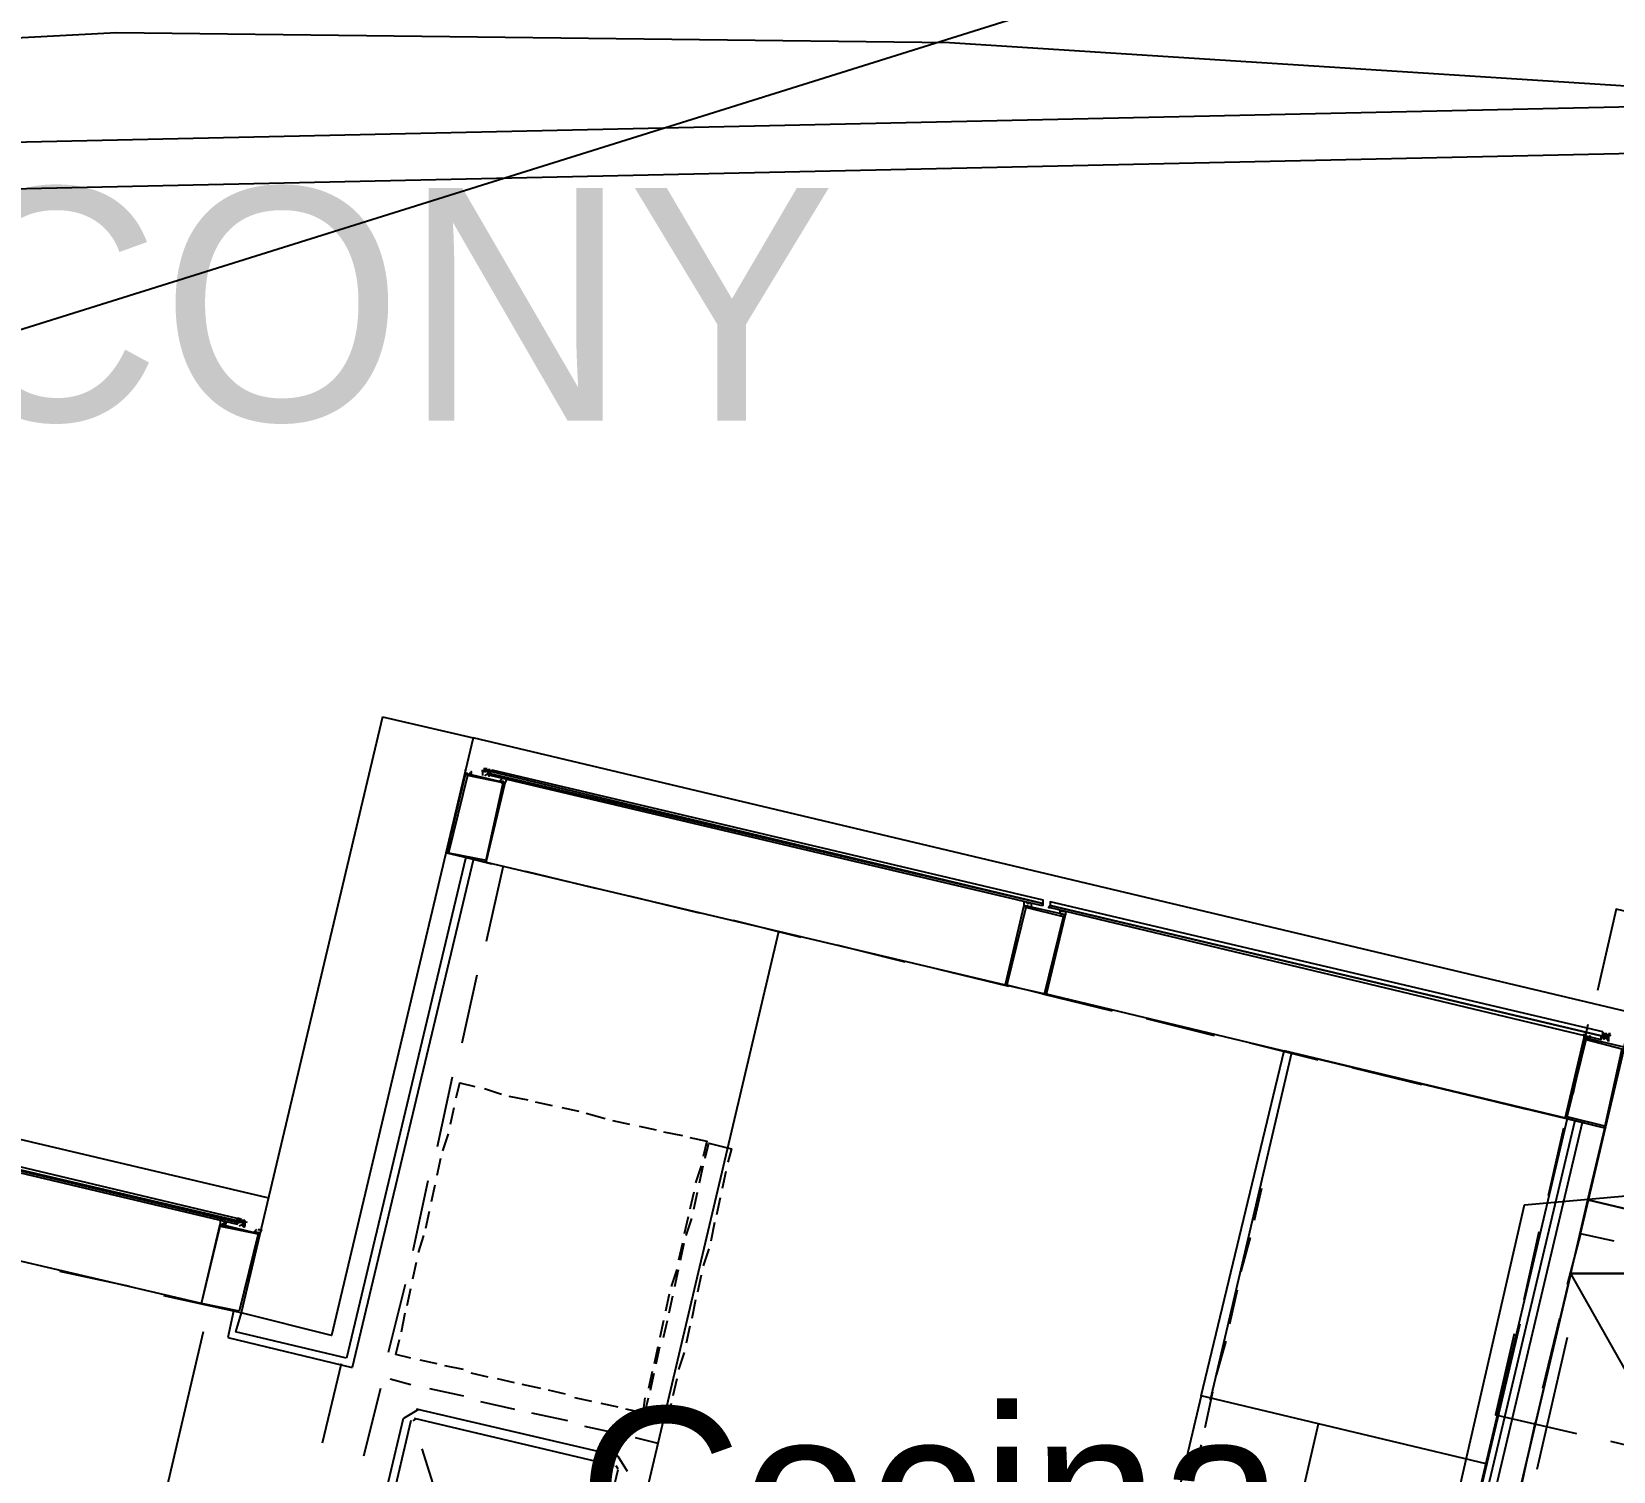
# Model space of a CAD drawing. Header units: feet. Extents: x -84 to 198, y -22 to 181.
# Drawn here: x 89.64 to 100.82, y 149.72 to 159.9 of the extents above; entities that cross this region are included whole.
import ezdxf
from ezdxf.enums import TextEntityAlignment as Align

# ---------------------------------------------------------------- set-up
doc = ezdxf.new("R2010")
doc.units = ezdxf.units.FT
for name, color, linetype in [('A-AREA-UNIDAD', 30, 'CONTINUOUS'), ('A-LINEA', 7, 'CONTINUOUS'), ('A-MURO-CONCRETO', 8, 'CONTINUOUS'), ('A-NOMBRE-ESPACIO', 2, 'CONTINUOUS'), ('A-TEXTO-PDF', 3, 'CONTINUOUS')]:
    doc.layers.add(name, color=color, linetype=linetype)

msp = doc.modelspace()

# ---------------------------------------------------------------- linework, layer by layer
at = {"layer": 'A-AREA-UNIDAD'}
msp.add_lwpolyline([(75.36, 131.5378), (80.768, 130.2044), (81.088, 131.0044), (81.568, 131.5733), (82.528, 131.5733), (83.84, 129.4933), (85.28, 129.1733), (88.512, 142.8089), (89.76, 142.7733), (97.68, 140.9422), (98.72, 145.2978), (98.688, 146.4889), (99.008, 147.7333), (99.008, 148.4978), (99.488, 148.5333), (100.192, 151.6089), (101.2, 151.6978), (102.848, 158.6489), (102.56, 158.7378), (102.528, 159.4133), (96.128, 159.8222), (90.24, 159.8933), (84.192, 159.5733), (77.44, 158.8622)], dxfattribs=at)
at = {"layer": 'A-LINEA'}
for p, q in [((96.7676, 160.0506), (36.6895, 141.2395)), ((102.3739, 159.4025), (77.654, 158.8574)), ((102.3354, 159.0714), (77.7071, 158.5283)), ((100.5867, 151.4044), (102.32, 158.7511)), ((100.64, 151.6444), (102.32, 158.7511)), ((92.12, 155.0578), (91.12, 150.8444)), ((91.3067, 151.6578), (77.5733, 154.8978)), ((100.96, 152.9644), (92.76, 154.9111)), ((92.7333, 154.6844), (92.7333, 154.6844)), ((92.7333, 154.6711), (92.7333, 154.6711)), ((92.8267, 154.6844), (92.8267, 154.6844)), ((92.8267, 154.6711), (92.8267, 154.6844)), ((92.8267, 154.6711), (92.8267, 154.6711)), ((92.8267, 154.6711), (92.8267, 154.6711)), ((92.84, 154.6711), (92.8267, 154.6711)), ((92.8267, 154.6711), (92.8267, 154.6711)), ((92.8267, 154.6711), (92.8267, 154.6711)), ((92.84, 154.6711), (92.8267, 154.6711)), ((92.8267, 154.6711), (92.8267, 154.6711)), ((92.8267, 154.6711), (92.8267, 154.6711)), ((92.8267, 154.6578), (92.8267, 154.6578)), ((92.8267, 154.6578), (92.8267, 154.6578)), ((92.8267, 154.6578), (92.8267, 154.6578)), ((92.8267, 154.6578), (92.8267, 154.6578)), ((92.8267, 154.6578), (92.8267, 154.6578)), ((92.8267, 154.6578), (92.8267, 154.6578)), ((92.8267, 154.6444), (92.8267, 154.6444)), ((92.8397, 154.685), (92.8961, 154.6716)), ((92.84, 154.6978), (92.84, 154.6978)), ((92.84, 154.6844), (92.84, 154.6978)), ((92.84, 154.6844), (92.84, 154.6978)), ((92.84, 154.6978), (92.84, 154.6844)), ((92.84, 154.6978), (92.84, 154.6978)), ((92.84, 154.6978), (92.84, 154.6978)), ((92.84, 154.6978), (92.84, 154.6978)), ((92.84, 154.6978), (92.84, 154.6978)), ((92.84, 154.6711), (92.84, 154.6844)), ((92.84, 154.6844), (92.84, 154.6844)), ((92.8533, 154.6844), (92.84, 154.6844)), ((92.84, 154.6844), (92.84, 154.6844)), ((92.84, 154.6844), (92.84, 154.6844)), ((92.84, 154.6844), (92.84, 154.6844)), ((92.84, 154.6844), (92.84, 154.6844)), ((92.84, 154.6844), (92.84, 154.6844)), ((92.84, 154.6844), (92.84, 154.6844)), ((92.84, 154.6844), (92.84, 154.6844)), ((92.84, 154.6844), (92.84, 154.6844)), ((92.84, 154.6844), (92.84, 154.6844)), ((92.84, 154.6844), (92.84, 154.6844)), ((92.84, 154.6844), (92.84, 154.6844)), ((92.84, 154.6844), (92.84, 154.6844)), ((92.84, 154.6844), (92.84, 154.6844)), ((92.84, 154.6844), (92.84, 154.6844)), ((92.84, 154.6844), (92.84, 154.6844)), ((92.84, 154.6844), (92.84, 154.6844)), ((92.84, 154.6844), (92.84, 154.6844)), ((92.8533, 154.6844), (92.84, 154.6844)), ((92.84, 154.6844), (92.84, 154.6844)), ((92.84, 154.6844), (92.84, 154.6844)), ((92.84, 154.6844), (92.84, 154.6844)), ((92.84, 154.6844), (92.84, 154.6844)), ((92.84, 154.6844), (92.84, 154.6844)), ((92.84, 154.6844), (92.84, 154.6844)), ((92.84, 154.6844), (92.84, 154.6844)), ((92.84, 154.6844), (92.84, 154.6844)), ((92.84, 154.6711), (92.8533, 154.6711)), ((92.84, 154.6711), (92.84, 154.6711)), ((92.84, 154.6711), (92.84, 154.6711)), ((92.84, 154.6711), (92.84, 154.6711)), ((92.84, 154.6711), (92.84, 154.6711)), ((92.8533, 154.6711), (92.84, 154.6711)), ((92.84, 154.6711), (92.84, 154.6711)), ((92.84, 154.6711), (92.84, 154.6711)), ((92.84, 154.6711), (92.84, 154.6711)), ((92.84, 154.6711), (92.84, 154.6711)), ((92.84, 154.6711), (92.84, 154.6711)), ((92.84, 154.6711), (92.84, 154.6711)), ((92.84, 154.6711), (92.84, 154.6711)), ((92.84, 154.6711), (92.84, 154.6711)), ((92.84, 154.6711), (92.84, 154.6711)), ((92.84, 154.6711), (92.84, 154.6711)), ((92.84, 154.6711), (92.8533, 154.6711)), ((92.84, 154.6711), (92.84, 154.6711)), ((92.84, 154.6711), (92.84, 154.6711)), ((92.84, 154.6711), (92.8533, 154.6711)), ((92.8533, 154.6844), (92.8533, 154.6978)), ((92.8533, 154.6978), (92.8533, 154.6844)), ((92.8533, 154.6844), (92.8533, 154.6844)), ((92.8533, 154.6844), (92.8533, 154.6844)), ((92.8533, 154.6844), (92.8533, 154.6844)), ((92.8533, 154.6844), (92.8533, 154.6844)), ((92.8533, 154.6844), (92.8533, 154.6844)), ((92.8533, 154.6844), (92.8533, 154.6844)), ((92.8533, 154.6844), (92.8533, 154.6844)), ((92.8533, 154.6844), (92.8533, 154.6844)), ((92.8533, 154.6844), (92.8533, 154.6844)), ((92.8533, 154.6844), (92.8533, 154.6844)), ((92.8533, 154.6844), (92.8533, 154.6844)), ((92.8533, 154.6844), (92.8533, 154.6844)), ((92.8533, 154.6844), (92.8533, 154.6844)), ((92.8533, 154.6844), (92.8533, 154.6844)), ((92.8533, 154.6844), (92.8533, 154.6844)), ((92.8533, 154.6711), (92.8533, 154.6844)), ((92.8533, 154.6844), (92.8533, 154.6844)), ((92.8533, 154.6844), (92.8533, 154.6844)), ((92.8533, 154.6844), (92.8533, 154.6844)), ((92.8533, 154.6844), (92.8667, 154.6844)), ((92.8533, 154.6844), (92.8533, 154.6844)), ((92.8533, 154.6711), (92.8533, 154.6711)), ((92.8533, 154.6711), (92.8533, 154.6711)), ((92.8533, 154.6711), (92.8533, 154.6711)), ((92.8533, 154.6711), (92.8533, 154.6711)), ((92.8533, 154.6711), (92.8533, 154.6711)), ((92.8533, 154.6711), (92.8533, 154.6711)), ((92.8533, 154.6711), (92.8533, 154.6711)), ((92.8533, 154.6711), (92.8533, 154.6711)), ((92.8533, 154.6711), (92.8533, 154.6711)), ((92.8533, 154.6711), (92.8533, 154.6711)), ((92.8533, 154.6711), (92.8533, 154.6711)), ((92.8533, 154.6711), (92.8533, 154.6711)), ((92.8533, 154.6711), (92.8533, 154.6711)), ((92.8533, 154.6711), (92.8533, 154.6711)), ((92.8533, 154.6711), (92.8533, 154.6711)), ((92.8667, 154.6711), (92.8533, 154.6711)), ((92.8533, 154.6711), (92.8533, 154.6711)), ((92.8533, 154.6711), (92.8533, 154.6711)), ((92.8533, 154.6711), (92.8533, 154.6711)), ((92.8533, 154.6711), (92.8533, 154.6711)), ((92.8533, 154.6711), (92.8533, 154.6711)), ((92.8533, 154.6711), (92.8533, 154.6711)), ((92.8667, 154.6844), (92.8667, 154.6844)), ((92.8667, 154.6711), (92.88, 154.6844)), ((92.8667, 154.6844), (92.8667, 154.6844)), ((92.8667, 154.6711), (92.8667, 154.6844)), ((92.88, 154.6844), (92.8667, 154.6844)), ((92.8667, 154.6844), (92.8667, 154.6844)), ((92.8667, 154.6844), (92.8667, 154.6844)), ((92.8667, 154.6844), (92.8667, 154.6844)), ((92.8667, 154.6844), (92.8667, 154.6844)), ((92.8667, 154.6844), (92.8667, 154.6844)), ((92.8667, 154.6844), (92.8667, 154.6844)), ((92.8667, 154.6844), (92.8667, 154.6844)), ((92.8667, 154.6844), (92.8667, 154.6844)), ((92.8667, 154.6844), (92.8667, 154.6844)), ((92.8667, 154.6844), (92.8667, 154.6844)), ((92.8667, 154.6844), (92.8667, 154.6844)), ((92.8667, 154.6844), (92.8667, 154.6844)), ((92.8667, 154.6844), (92.8667, 154.6844)), ((92.8667, 154.6844), (92.8667, 154.6844)), ((92.8667, 154.6844), (92.8667, 154.6844)), ((92.8667, 154.6844), (92.8667, 154.6711)), ((92.8667, 154.6844), (92.8667, 154.6711)), ((92.8667, 154.6844), (92.8667, 154.6844)), ((92.8667, 154.6844), (92.8667, 154.6844)), ((92.8667, 154.6844), (92.8667, 154.6844)), ((92.8667, 154.6844), (92.8667, 154.6844)), ((92.8667, 154.6844), (92.8667, 154.6844)), ((92.8667, 154.6844), (92.8667, 154.6844)), ((92.8667, 154.6844), (92.8667, 154.6844)), ((92.8667, 154.6844), (92.8667, 154.6844)), ((92.8667, 154.6711), (92.8667, 154.6711)), ((92.8667, 154.6711), (92.8667, 154.6711)), ((92.8667, 154.6711), (92.8667, 154.6711)), ((92.8667, 154.6711), (92.8667, 154.6711)), ((92.8667, 154.6578), (92.8667, 154.6711)), ((92.8667, 154.6711), (92.8667, 154.6711)), ((92.8667, 154.6711), (92.8667, 154.6711)), ((92.8667, 154.6711), (92.8667, 154.6711)), ((92.8667, 154.6711), (92.8667, 154.6711)), ((92.8667, 154.6711), (92.8667, 154.6711)), ((92.8667, 154.6711), (92.8667, 154.6711)), ((92.8667, 154.6711), (92.8667, 154.6711)), ((92.88, 154.6711), (92.8667, 154.6711)), ((92.8667, 154.6711), (92.8667, 154.6711)), ((92.8667, 154.6711), (92.8667, 154.6711)), ((92.8667, 154.6711), (92.8667, 154.6711)), ((92.8667, 154.6711), (92.8667, 154.6711)), ((92.8667, 154.6711), (92.8667, 154.6578)), ((92.8667, 154.6711), (92.8667, 154.6578)), ((92.8667, 154.6711), (92.8667, 154.6711)), ((92.8667, 154.6711), (92.8667, 154.6711)), ((92.8667, 154.6711), (92.8667, 154.6711)), ((92.8667, 154.6711), (92.8667, 154.6711)), ((92.8667, 154.6711), (92.8667, 154.6711)), ((92.8667, 154.6711), (92.8667, 154.6711)), ((92.8667, 154.6711), (92.8667, 154.6711)), ((92.8667, 154.6711), (92.8667, 154.6711)), ((92.8667, 154.6578), (92.8667, 154.6578)), ((92.88, 154.6578), (92.8667, 154.6578)), ((92.8667, 154.6578), (92.8667, 154.6578)), ((92.8667, 154.6578), (92.8667, 154.6578)), ((92.8667, 154.6578), (92.8667, 154.6578)), ((92.8667, 154.6578), (92.8667, 154.6578)), ((92.8667, 154.6578), (92.8667, 154.6578)), ((92.8667, 154.6578), (92.8667, 154.6578)), ((92.8667, 154.6578), (92.8667, 154.6578)), ((92.8667, 154.6578), (92.88, 154.6578)), ((92.8667, 154.6578), (92.8667, 154.6578)), ((92.8667, 154.6578), (92.8667, 154.6578)), ((92.8667, 154.6578), (92.8667, 154.6578)), ((92.88, 154.6844), (92.88, 154.6844)), ((92.88, 154.6844), (92.88, 154.6844)), ((92.88, 154.6844), (92.88, 154.6844)), ((92.88, 154.6844), (92.88, 154.6844)), ((92.88, 154.6844), (92.88, 154.6844)), ((92.88, 154.6844), (92.88, 154.6844)), ((92.88, 154.6844), (92.88, 154.6844)), ((92.88, 154.6844), (92.88, 154.6844)), ((92.88, 154.6844), (92.88, 154.6844)), ((92.88, 154.6844), (92.88, 154.6844)), ((92.88, 154.6844), (92.88, 154.6844)), ((92.88, 154.6844), (92.88, 154.6844)), ((92.88, 154.6844), (92.88, 154.6844)), ((92.88, 154.6844), (92.88, 154.6844)), ((92.88, 154.6844), (92.88, 154.6844)), ((92.88, 154.6844), (92.88, 154.6844)), ((92.88, 154.6844), (92.88, 154.6844)), ((92.88, 154.6711), (92.88, 154.6844)), ((92.88, 154.6711), (92.88, 154.6711)), ((92.88, 154.6711), (92.88, 154.6711)), ((92.88, 154.6711), (92.88, 154.6711)), ((92.88, 154.6711), (92.88, 154.6711)), ((92.88, 154.6711), (92.88, 154.6711)), ((92.88, 154.6711), (92.88, 154.6711)), ((92.88, 154.6711), (92.88, 154.6711)), ((92.88, 154.6711), (92.88, 154.6711)), ((92.88, 154.6711), (92.88, 154.6711)), ((92.88, 154.6711), (92.88, 154.6711)), ((92.88, 154.6711), (92.88, 154.6711)), ((92.88, 154.6711), (92.88, 154.6711)), ((92.88, 154.6711), (92.88, 154.6711)), ((92.88, 154.6711), (92.88, 154.6711)), ((92.88, 154.6711), (92.88, 154.6711)), ((92.88, 154.6711), (92.88, 154.6711)), ((92.88, 154.6711), (92.88, 154.6711)), ((92.88, 154.6711), (92.88, 154.6711)), ((92.88, 154.6711), (92.88, 154.6711)), ((92.88, 154.6711), (92.88, 154.6578)), ((92.88, 154.6711), (92.88, 154.6711)), ((92.88, 154.6711), (92.88, 154.6711)), ((92.88, 154.6711), (92.88, 154.6578)), ((92.88, 154.6711), (92.88, 154.6711)), ((92.88, 154.6711), (92.88, 154.6711)), ((92.88, 154.6711), (92.88, 154.6711)), ((92.88, 154.6711), (92.88, 154.6711)), ((92.88, 154.6711), (92.88, 154.6711)), ((92.88, 154.6711), (92.88, 154.6711)), ((92.88, 154.6578), (92.88, 154.6578)), ((92.88, 154.6578), (92.88, 154.6578)), ((92.88, 154.6578), (92.88, 154.6578)), ((92.88, 154.6578), (92.88, 154.6578)), ((92.88, 154.6578), (92.88, 154.6578)), ((92.88, 154.6578), (92.88, 154.6578)), ((92.88, 154.6578), (92.88, 154.6578)), ((92.88, 154.6578), (92.88, 154.6578)), ((92.88, 154.6578), (92.88, 154.6578)), ((92.88, 154.6578), (92.88, 154.6578)), ((92.88, 154.6444), (92.88, 154.6578)), ((92.88, 154.6578), (92.88, 154.6578)), ((92.88, 154.6444), (92.88, 154.6578)), ((92.88, 154.6578), (92.88, 154.6578)), ((92.88, 154.6578), (92.88, 154.6578)), ((92.88, 154.6578), (92.88, 154.6578)), ((92.88, 154.6578), (92.88, 154.6578)), ((92.88, 154.6444), (92.88, 154.6444)), ((92.88, 154.6444), (92.88, 154.6444)), ((92.88, 154.6444), (92.88, 154.6444)), ((92.88, 154.6444), (92.88, 154.6444)), ((92.88, 154.6444), (92.88, 154.6444)), ((92.88, 154.6444), (92.88, 154.6444)), ((92.88, 154.6444), (92.88, 154.6444)), ((92.88, 154.6444), (92.88, 154.6444)), ((92.8933, 154.6844), (92.8933, 154.6844)), ((92.9733, 154.6178), (92.9733, 154.6178)), ((92.9733, 154.6178), (92.9733, 154.6178)), ((92.8933, 154.0178), (92.5733, 154.0978)), ((92.7067, 154.0578), (91.8667, 150.5244)), ((92.76, 154.0444), (91.9067, 150.4578)), ((92.8533, 154.0311), (96.52, 153.1644)), ((92.9733, 154.0044), (92.8533, 153.4711)), ((93.6267, 153.8444), (93.1333, 153.9644)), ((94.36, 153.6711), (93.8667, 153.7911)), ((96.6533, 153.7511), (96.6533, 153.7244)), ((96.68, 153.7511), (96.68, 153.7511)), ((96.6933, 153.7378), (96.68, 153.7378)), ((96.7067, 153.7111), (96.7067, 153.7378)), ((95.08, 153.4978), (94.6, 153.6178)), ((96.9333, 153.6578), (96.9333, 153.6578)), ((96.9333, 153.6578), (96.9333, 153.6578)), ((94.92, 153.5378), (92.8933, 144.9511)), ((95.8133, 153.3244), (95.3333, 153.4444)), ((92.7867, 153.2311), (92.68, 152.7511)), ((96.5467, 153.1511), (96.0533, 153.2711)), ((97.28, 152.9778), (96.7867, 153.0978)), ((100.48, 152.2178), (96.8133, 153.0978)), ((98, 152.8044), (97.52, 152.9244)), ((100.64, 152.8844), (100.5333, 152.3911)), ((100.7467, 152.8311), (100.7467, 152.8178)), ((100.7467, 152.8311), (100.7467, 152.8311)), ((98.7333, 152.6311), (98.2533, 152.7511)), ((100.64, 152.8044), (100.64, 152.8044)), ((100.64, 152.8044), (100.64, 152.8044)), ((100.7467, 152.8044), (100.7333, 152.8044)), ((100.7333, 152.8044), (100.7333, 152.8044)), ((100.7333, 152.8044), (100.7333, 152.8044)), ((100.7467, 152.8044), (100.7333, 152.8044)), ((100.7333, 152.8044), (100.7333, 152.8044)), ((100.7333, 152.8044), (100.7333, 152.8044)), ((100.7333, 152.8044), (100.7333, 152.8044)), ((100.7333, 152.7911), (100.7333, 152.7911)), ((100.7333, 152.7911), (100.7333, 152.7911)), ((100.7333, 152.7911), (100.7333, 152.7911)), ((100.7333, 152.7911), (100.7467, 152.7911)), ((100.7333, 152.7911), (100.7333, 152.7911)), ((100.7467, 152.7911), (100.7333, 152.7911)), ((100.7333, 152.7911), (100.7333, 152.7911)), ((100.7333, 152.7911), (100.7333, 152.7778)), ((100.7333, 152.7911), (100.7333, 152.7911)), ((100.7333, 152.7778), (100.7333, 152.7778)), ((100.7463, 152.8183), (100.8027, 152.805)), ((100.7467, 152.8178), (100.7467, 152.8178)), ((100.7467, 152.8178), (100.7467, 152.8178)), ((100.7467, 152.8178), (100.7467, 152.8178)), ((100.7467, 152.8178), (100.7467, 152.8178)), ((100.7467, 152.8178), (100.7467, 152.8178)), ((100.7467, 152.8178), (100.7467, 152.8178)), ((100.7467, 152.8178), (100.7467, 152.8178)), ((100.7467, 152.8178), (100.7467, 152.8178)), ((100.7467, 152.8178), (100.7467, 152.8178)), ((100.76, 152.8178), (100.7467, 152.8178)), ((100.76, 152.8178), (100.7467, 152.8178)), ((100.7467, 152.8044), (100.7467, 152.8178)), ((100.7467, 152.8044), (100.7467, 152.8178)), ((100.7467, 152.8178), (100.7467, 152.8178)), ((100.7467, 152.8178), (100.7467, 152.8044)), ((100.7467, 152.8044), (100.7467, 152.8044)), ((100.7467, 152.7911), (100.7467, 152.8044)), ((100.7467, 152.8044), (100.7467, 152.8044)), ((100.7467, 152.8044), (100.7467, 152.8044)), ((100.7467, 152.8044), (100.7467, 152.8044)), ((100.7467, 152.8044), (100.7467, 152.8044)), ((100.7467, 152.8044), (100.7467, 152.8044)), ((100.7467, 152.8044), (100.7467, 152.8044)), ((100.7467, 152.8044), (100.7467, 152.8044)), ((100.76, 152.8044), (100.7467, 152.8044)), ((100.7467, 152.8044), (100.7467, 152.8044)), ((100.7467, 152.8044), (100.7467, 152.8044)), ((100.7467, 152.8044), (100.7467, 152.8044)), ((100.7467, 152.8044), (100.7467, 152.8044)), ((100.7467, 152.8044), (100.7467, 152.8044)), ((100.7467, 152.8044), (100.7467, 152.8044)), ((100.7467, 152.8044), (100.7467, 152.8044)), ((100.7467, 152.8044), (100.7467, 152.8044)), ((100.7467, 152.8044), (100.7467, 152.8044)), ((100.7467, 152.8044), (100.7467, 152.8044)), ((100.7467, 152.8044), (100.7467, 152.8044)), ((100.7467, 152.8044), (100.7467, 152.8044)), ((100.7467, 152.8044), (100.7467, 152.8044)), ((100.7467, 152.8044), (100.7467, 152.8044)), ((100.7467, 152.8044), (100.7467, 152.8044)), ((100.7467, 152.8044), (100.7467, 152.8044)), ((100.7467, 152.8044), (100.7467, 152.8044)), ((100.7467, 152.8044), (100.7467, 152.8044)), ((100.7467, 152.7911), (100.7467, 152.7911)), ((100.7467, 152.7911), (100.7467, 152.7911)), ((100.7467, 152.7911), (100.7467, 152.7911)), ((100.7467, 152.7911), (100.7467, 152.7911)), ((100.7467, 152.7911), (100.7467, 152.7911)), ((100.7467, 152.7911), (100.7467, 152.7911)), ((100.7467, 152.7911), (100.7467, 152.7911)), ((100.7467, 152.7911), (100.7467, 152.7911)), ((100.7733, 152.8178), (100.76, 152.8178)), ((100.76, 152.8178), (100.76, 152.8178)), ((100.76, 152.8178), (100.76, 152.8178)), ((100.76, 152.8178), (100.76, 152.8178)), ((100.76, 152.8178), (100.76, 152.8178)), ((100.76, 152.8178), (100.76, 152.8178)), ((100.76, 152.8178), (100.76, 152.8178)), ((100.76, 152.8178), (100.76, 152.8178)), ((100.76, 152.8178), (100.76, 152.8178)), ((100.76, 152.8178), (100.76, 152.8178)), ((100.76, 152.8178), (100.76, 152.8178)), ((100.76, 152.8178), (100.76, 152.8178)), ((100.7733, 152.8178), (100.76, 152.8178)), ((100.76, 152.8178), (100.76, 152.8178)), ((100.76, 152.8178), (100.76, 152.8178)), ((100.76, 152.8178), (100.76, 152.8178)), ((100.76, 152.8178), (100.76, 152.8044)), ((100.76, 152.8178), (100.76, 152.8178)), ((100.76, 152.8178), (100.76, 152.8178)), ((100.76, 152.8178), (100.76, 152.8044)), ((100.76, 152.8178), (100.76, 152.8178)), ((100.76, 152.8178), (100.76, 152.8178)), ((100.76, 152.8178), (100.76, 152.8178)), ((100.76, 152.8178), (100.76, 152.8178)), ((100.76, 152.8044), (100.76, 152.8044)), ((100.76, 152.8044), (100.76, 152.8044)), ((100.76, 152.8044), (100.76, 152.8044)), ((100.76, 152.8044), (100.76, 152.8044)), ((100.76, 152.8044), (100.76, 152.8044)), ((100.76, 152.8044), (100.76, 152.8044)), ((100.7733, 152.8044), (100.76, 152.8044)), ((100.76, 152.8044), (100.76, 152.8044)), ((100.76, 152.8044), (100.76, 152.8044)), ((100.76, 152.8044), (100.76, 152.8044)), ((100.76, 152.7911), (100.76, 152.8044)), ((100.76, 152.7911), (100.76, 152.8044)), ((100.7733, 152.8044), (100.76, 152.8044)), ((100.76, 152.8044), (100.76, 152.7911)), ((100.76, 152.8044), (100.76, 152.8044)), ((100.76, 152.8044), (100.76, 152.8044)), ((100.76, 152.8044), (100.76, 152.8044)), ((100.76, 152.8044), (100.76, 152.8044)), ((100.76, 152.8044), (100.76, 152.8044)), ((100.76, 152.8044), (100.76, 152.8044)), ((100.76, 152.8044), (100.76, 152.8044)), ((100.76, 152.8044), (100.76, 152.8044)), ((100.76, 152.8044), (100.76, 152.8044)), ((100.76, 152.8044), (100.76, 152.8044)), ((100.76, 152.8044), (100.76, 152.8044)), ((100.76, 152.8044), (100.76, 152.8044)), ((100.76, 152.8044), (100.76, 152.8044)), ((100.76, 152.7911), (100.76, 152.7911)), ((100.7733, 152.8178), (100.7733, 152.8178)), ((100.7733, 152.8044), (100.7733, 152.8178)), ((100.7733, 152.8178), (100.7733, 152.8178)), ((100.7733, 152.8178), (100.7733, 152.8178)), ((100.7733, 152.8178), (100.7733, 152.8178)), ((100.7733, 152.8044), (100.7733, 152.8178)), ((100.7733, 152.8044), (100.7733, 152.8178)), ((100.7733, 152.8178), (100.7733, 152.8178)), ((100.7733, 152.8044), (100.7733, 152.8178)), ((100.7733, 152.8178), (100.7733, 152.8178)), ((100.7733, 152.8178), (100.7733, 152.8178)), ((100.7733, 152.8178), (100.7733, 152.8178)), ((100.7733, 152.8178), (100.7733, 152.8178)), ((100.7733, 152.8178), (100.7733, 152.8044)), ((100.7733, 152.8178), (100.7733, 152.8178)), ((100.7733, 152.8178), (100.7733, 152.8178)), ((100.7733, 152.8178), (100.7733, 152.8178)), ((100.7733, 152.8178), (100.7733, 152.8178)), ((100.7733, 152.8044), (100.7733, 152.8044)), ((100.7733, 152.8044), (100.7733, 152.8044)), ((100.7867, 152.8044), (100.7733, 152.8044)), ((100.7733, 152.8044), (100.7733, 152.8044)), ((100.7733, 152.8044), (100.7733, 152.8044)), ((100.7733, 152.7911), (100.7733, 152.8044)), ((100.7733, 152.8044), (100.7733, 152.8044)), ((100.7733, 152.8044), (100.7733, 152.8044)), ((100.7733, 152.8044), (100.7733, 152.8044)), ((100.7733, 152.8044), (100.7733, 152.8044)), ((100.7733, 152.8044), (100.7733, 152.8044)), ((100.7733, 152.8044), (100.7733, 152.8044)), ((100.7733, 152.8044), (100.7733, 152.8044)), ((100.7733, 152.8044), (100.7733, 152.8044)), ((100.7733, 152.8044), (100.7733, 152.8044)), ((100.7733, 152.8044), (100.7733, 152.8044)), ((100.7867, 152.8044), (100.7733, 152.8044)), ((100.7733, 152.8044), (100.7733, 152.7911)), ((100.7733, 152.8044), (100.7733, 152.7911)), ((100.7733, 152.8044), (100.7733, 152.8044)), ((100.7733, 152.8044), (100.7733, 152.8044)), ((100.7733, 152.8044), (100.7867, 152.8044)), ((100.7733, 152.8044), (100.7733, 152.8044)), ((100.7733, 152.8044), (100.7733, 152.8044)), ((100.7733, 152.8044), (100.7867, 152.8044)), ((100.7733, 152.7911), (100.7733, 152.7911)), ((100.7733, 152.7911), (100.7733, 152.7911)), ((100.7867, 152.7911), (100.7733, 152.7911)), ((100.7733, 152.7911), (100.7733, 152.7911)), ((100.7733, 152.7911), (100.7733, 152.7911)), ((100.7867, 152.7911), (100.7733, 152.7911)), ((100.7733, 152.7911), (100.7867, 152.7911)), ((100.7733, 152.7911), (100.7733, 152.7911)), ((100.7733, 152.7911), (100.7733, 152.7911)), ((100.7733, 152.7911), (100.7733, 152.7911)), ((100.7733, 152.7911), (100.7867, 152.7911)), ((100.7733, 152.7911), (100.7867, 152.7911)), ((100.7867, 152.8178), (100.7867, 152.8178)), ((100.7867, 152.8178), (100.7867, 152.8178)), ((100.7867, 152.8178), (100.7867, 152.8178)), ((100.7867, 152.8178), (100.7867, 152.8044)), ((100.7867, 152.8178), (100.7867, 152.8178)), ((100.7867, 152.8178), (100.7867, 152.8178)), ((100.8, 152.8178), (100.7867, 152.8178)), ((100.7867, 152.7911), (100.7867, 152.8044)), ((100.7867, 152.8044), (100.7867, 152.8044)), ((100.7867, 152.8044), (100.7867, 152.8044)), ((100.7867, 152.8044), (100.7867, 152.8044)), ((100.7867, 152.8044), (100.7867, 152.8044)), ((100.7867, 152.8044), (100.7867, 152.8044)), ((100.7867, 152.8044), (100.7867, 152.8044)), ((100.7867, 152.8044), (100.7867, 152.8044)), ((100.7867, 152.8044), (100.7867, 152.8044)), ((100.7867, 152.8044), (100.7867, 152.8044)), ((100.7867, 152.8044), (100.7867, 152.8044)), ((100.7867, 152.7911), (100.7867, 152.8044)), ((100.7867, 152.8044), (100.7867, 152.8044)), ((100.7867, 152.7911), (100.7867, 152.8044)), ((100.7867, 152.8044), (100.7867, 152.7911)), ((100.7867, 152.7911), (100.7867, 152.7911)), ((100.7867, 152.7911), (100.7867, 152.7911)), ((100.7867, 152.7911), (100.7867, 152.7911)), ((100.7867, 152.7911), (100.7867, 152.7911)), ((100.7867, 152.7911), (100.7867, 152.7911)), ((100.7867, 152.7911), (100.7867, 152.7911)), ((100.7867, 152.7911), (100.7867, 152.7911)), ((100.7867, 152.7911), (100.7867, 152.7911)), ((100.7867, 152.7911), (100.7867, 152.7911)), ((100.7867, 152.7911), (100.7867, 152.7911)), ((100.7867, 152.7911), (100.7867, 152.7911)), ((100.7867, 152.7911), (100.7867, 152.7911)), ((100.7867, 152.7911), (100.7867, 152.7911)), ((100.7867, 152.7911), (100.7867, 152.7911)), ((100.7867, 152.7911), (100.7867, 152.7911)), ((100.7867, 152.7911), (100.7867, 152.7911)), ((100.7867, 152.7911), (100.7867, 152.7911)), ((100.7867, 152.7911), (100.7867, 152.7911)), ((100.7867, 152.7778), (100.7867, 152.7778)), ((100.7867, 152.7778), (100.7867, 152.7778)), ((100.7867, 152.7778), (100.7867, 152.7778)), ((100.7867, 152.7778), (100.7867, 152.7778)), ((100.7867, 152.7778), (100.7867, 152.7778)), ((100.7867, 152.7778), (100.7867, 152.7778)), ((100.7867, 152.7778), (100.7867, 152.7778)), ((100.7867, 152.7778), (100.7867, 152.7778)), ((100.7867, 152.7778), (100.7867, 152.7778)), ((100.8, 152.8178), (100.8, 152.8178)), ((100.8, 152.8178), (100.8, 152.8178)), ((97.9733, 150.2311), (98.5467, 152.6844)), ((100.4933, 152.2178), (98.4933, 152.6978)), ((92.6133, 152.5111), (92.5067, 152.0178)), ((99.4667, 152.4578), (98.9733, 152.5778)), ((92.84, 152.4311), (92.96, 152.3911)), ((100.2, 152.2844), (99.7067, 152.4044)), ((92.6, 152.1778), (92.6267, 152.2978)), ((93.0133, 152.3778), (93.1467, 152.3511)), ((93.2, 152.3378), (93.32, 152.3111)), ((93.3867, 152.2978), (93.5067, 152.2711)), ((93.56, 152.2578), (93.6933, 152.2178)), ((93.7467, 152.2044), (93.8667, 152.1778)), ((93.9333, 152.1644), (94.0533, 152.1378)), ((100.4933, 152.2178), (97.7733, 140.7111)), ((100.5467, 152.2044), (97.8133, 140.6578)), ((100.6, 152.1911), (97.8533, 140.5911)), ((100.76, 152.1511), (100.44, 152.2311)), ((92.5467, 151.9911), (92.5867, 152.1111)), ((94.1067, 152.1244), (94.24, 152.0978)), ((100.4667, 152.1511), (100.36, 151.6711)), ((92.5067, 151.8178), (92.5333, 151.9378)), ((90.84, 150.9111), (86.68, 151.8844)), ((94.3733, 151.8844), (94.3333, 151.7644)), ((94.36, 151.7644), (94.3867, 151.8844)), ((94.5467, 151.8444), (94.52, 151.7244)), ((92.44, 151.7778), (92.3333, 151.2844)), ((92.4667, 151.6311), (92.4933, 151.7511)), ((98.3333, 151.7244), (98.28, 151.4978)), ((94.32, 151.6978), (94.2933, 151.5778)), ((94.32, 151.5778), (94.3467, 151.6978)), ((94.5067, 151.6578), (94.48, 151.5378)), ((91, 151.4978), (91, 151.4978)), ((91.1067, 151.5111), (91.0933, 151.5111)), ((91.0933, 151.5111), (91.1067, 151.5111)), ((91.0933, 151.4978), (91.0933, 151.4978)), ((91.0933, 151.4978), (91.0933, 151.4978)), ((91.1067, 151.4978), (91.0933, 151.4978)), ((91.1067, 151.4978), (91.0933, 151.4978)), ((91.0933, 151.4978), (91.0933, 151.4978)), ((91.0933, 151.4978), (91.0933, 151.4978)), ((91.0933, 151.4978), (91.0933, 151.4978)), ((91.0933, 151.4978), (91.0933, 151.4978)), ((91.1063, 151.4983), (91.1627, 151.485)), ((91.1067, 151.5111), (91.1067, 151.5111)), ((91.1067, 151.5111), (91.1067, 151.5111)), ((91.1067, 151.5111), (91.1067, 151.5111)), ((91.1067, 151.5111), (91.1067, 151.5111)), ((91.1067, 151.5111), (91.1067, 151.5111)), ((91.1067, 151.5111), (91.1067, 151.5111)), ((91.1067, 151.5111), (91.1067, 151.5111)), ((91.1067, 151.4978), (91.1067, 151.4978)), ((91.1067, 151.4844), (91.1067, 151.4978)), ((91.12, 151.4978), (91.1067, 151.4978)), ((91.1067, 151.4978), (91.1067, 151.4978)), ((91.1067, 151.4844), (91.1067, 151.4978)), ((91.1067, 151.4978), (91.1067, 151.4978)), ((91.12, 151.4978), (91.1067, 151.4978)), ((91.1067, 151.4978), (91.1067, 151.4978)), ((91.1067, 151.4978), (91.1067, 151.4978)), ((91.12, 151.4978), (91.1067, 151.4978)), ((91.1067, 151.4978), (91.1067, 151.4978)), ((91.1067, 151.4978), (91.1067, 151.4978)), ((91.1067, 151.4978), (91.1067, 151.4978)), ((91.1067, 151.4978), (91.1067, 151.4978)), ((91.1067, 151.4978), (91.1067, 151.4978)), ((91.12, 151.4978), (91.1067, 151.4978)), ((91.1067, 151.4978), (91.1067, 151.4978)), ((91.1067, 151.4978), (91.1067, 151.4978)), ((91.1067, 151.4978), (91.1067, 151.4978)), ((91.1067, 151.4978), (91.1067, 151.4844)), ((91.1067, 151.4978), (91.1067, 151.4844)), ((91.1067, 151.4978), (91.1067, 151.4978)), ((91.1067, 151.4978), (91.1067, 151.4978)), ((91.1067, 151.4978), (91.1067, 151.4978)), ((91.1067, 151.4978), (91.1067, 151.4978)), ((91.1067, 151.4978), (91.1067, 151.4978)), ((91.1067, 151.4978), (91.12, 151.4978)), ((91.1067, 151.4978), (91.12, 151.4978)), ((91.1067, 151.4978), (91.12, 151.4978)), ((91.12, 151.4978), (91.12, 151.4978)), ((91.12, 151.4978), (91.12, 151.4978)), ((91.12, 151.4978), (91.12, 151.4978)), ((91.12, 151.4978), (91.12, 151.4978)), ((91.12, 151.4978), (91.12, 151.4978)), ((91.1333, 151.4978), (91.12, 151.4978)), ((91.12, 151.4978), (91.12, 151.4978)), ((91.12, 151.4978), (91.12, 151.4978)), ((91.12, 151.4978), (91.12, 151.4978)), ((91.12, 151.4978), (91.12, 151.4978)), ((91.12, 151.4978), (91.12, 151.4978)), ((91.12, 151.4978), (91.12, 151.4978)), ((91.12, 151.4978), (91.12, 151.4978)), ((91.12, 151.4978), (91.12, 151.4978)), ((91.12, 151.4978), (91.12, 151.4978)), ((91.12, 151.4978), (91.12, 151.4978)), ((91.12, 151.4978), (91.12, 151.4978)), ((91.12, 151.4978), (91.12, 151.4978)), ((91.12, 151.4978), (91.12, 151.4978)), ((91.12, 151.4978), (91.12, 151.4978)), ((91.12, 151.4978), (91.12, 151.4978)), ((91.12, 151.4978), (91.12, 151.4978)), ((91.1333, 151.4978), (91.1333, 151.4978)), ((91.1333, 151.4978), (91.1333, 151.4978)), ((91.1333, 151.4978), (91.1333, 151.4978)), ((91.1333, 151.4978), (91.1333, 151.4978)), ((91.1333, 151.4978), (91.1333, 151.4978)), ((91.1333, 151.4978), (91.1333, 151.4978)), ((91.1333, 151.4978), (91.1333, 151.4978)), ((91.1333, 151.4978), (91.1333, 151.4978)), ((91.1467, 151.4978), (91.1333, 151.4978)), ((91.1333, 151.4978), (91.1333, 151.4978)), ((91.1333, 151.4978), (91.1333, 151.4978)), ((91.1333, 151.4978), (91.1333, 151.4978)), ((91.1333, 151.4978), (91.1333, 151.4978)), ((91.1333, 151.4978), (91.1333, 151.4978)), ((91.1333, 151.4978), (91.1333, 151.4978)), ((91.1333, 151.4978), (91.1333, 151.4978)), ((91.1333, 151.4978), (91.1333, 151.4978)), ((91.1333, 151.4978), (91.1333, 151.4978)), ((91.1333, 151.4978), (91.1333, 151.4978)), ((91.1333, 151.4978), (91.1333, 151.4978)), ((91.1333, 151.4978), (91.1333, 151.4978)), ((91.1333, 151.4978), (91.1333, 151.4978)), ((91.1333, 151.4978), (91.1333, 151.4978)), ((91.1333, 151.4844), (91.1333, 151.4978)), ((91.1467, 151.4978), (91.1467, 151.4978)), ((91.1467, 151.4844), (91.1467, 151.4978)), ((91.1467, 151.4978), (91.1467, 151.4844)), ((91.1467, 151.4978), (91.1467, 151.4978)), ((91.1467, 151.4978), (91.1467, 151.4978)), ((91.1467, 151.4978), (91.1467, 151.4978)), ((91.1467, 151.4978), (91.1467, 151.4978)), ((91.1467, 151.4978), (91.1467, 151.4978)), ((92.4267, 151.4444), (92.4533, 151.5644)), ((94.28, 151.5244), (94.2533, 151.4044)), ((94.2667, 151.3911), (94.3067, 151.5111)), ((91.0933, 151.4844), (91.0933, 151.4844)), ((91.0933, 151.4844), (91.0933, 151.4844)), ((91.0933, 151.4844), (91.0933, 151.4844)), ((91.0933, 151.4844), (91.0933, 151.4844)), ((91.0933, 151.4844), (91.0933, 151.4844)), ((91.0933, 151.4844), (91.0933, 151.4844)), ((91.0933, 151.4844), (91.0933, 151.4844)), ((91.0933, 151.4844), (91.0933, 151.4844)), ((91.0933, 151.4844), (91.0933, 151.4844)), ((91.0933, 151.4844), (91.0933, 151.4844)), ((91.0933, 151.4844), (91.0933, 151.4711)), ((91.0933, 151.4844), (91.0933, 151.4844)), ((91.0933, 151.4844), (91.0933, 151.4844)), ((91.0933, 151.4844), (91.0933, 151.4844)), ((91.0933, 151.4844), (91.0933, 151.4844)), ((91.0933, 151.4844), (91.0933, 151.4844)), ((91.0933, 151.4844), (91.1067, 151.4844)), ((91.0933, 151.4844), (91.0933, 151.4844)), ((91.0933, 151.4844), (91.0933, 151.4844)), ((91.0933, 151.4844), (91.1067, 151.4844)), ((91.0933, 151.4844), (91.1067, 151.4844)), ((91.0933, 151.4711), (91.0933, 151.4711)), ((91.0933, 151.4711), (91.0933, 151.4711)), ((91.0933, 151.4711), (91.0933, 151.4711)), ((91.0933, 151.4711), (91.0933, 151.4711)), ((91.0933, 151.4711), (91.0933, 151.4711)), ((91.0933, 151.4711), (91.0933, 151.4711)), ((91.0933, 151.4711), (91.0933, 151.4711)), ((91.0933, 151.4711), (91.0933, 151.4711)), ((91.0933, 151.4711), (91.0933, 151.4711)), ((91.1067, 151.4844), (91.1067, 151.4844)), ((91.1067, 151.4844), (91.1067, 151.4844)), ((91.1067, 151.4844), (91.1067, 151.4844)), ((91.1067, 151.4844), (91.1067, 151.4844)), ((91.1067, 151.4844), (91.1067, 151.4844)), ((91.1067, 151.4844), (91.1067, 151.4844)), ((91.1067, 151.4844), (91.1067, 151.4844)), ((91.12, 151.4844), (91.1067, 151.4844)), ((91.1067, 151.4844), (91.1067, 151.4844)), ((91.1067, 151.4844), (91.1067, 151.4844)), ((91.1067, 151.4844), (91.1067, 151.4844)), ((91.1067, 151.4844), (91.1067, 151.4844)), ((91.1067, 151.4844), (91.1067, 151.4844)), ((91.12, 151.4844), (91.12, 151.4844)), ((91.12, 151.4844), (91.12, 151.4844)), ((91.1333, 151.4844), (91.12, 151.4844)), ((91.12, 151.4844), (91.12, 151.4844)), ((91.12, 151.4844), (91.12, 151.4844)), ((91.12, 151.4844), (91.12, 151.4844)), ((91.12, 151.4844), (91.12, 151.4844)), ((91.12, 151.4844), (91.12, 151.4844)), ((91.12, 151.4844), (91.12, 151.4844)), ((91.12, 151.4844), (91.12, 151.4844)), ((91.12, 151.4844), (91.12, 151.4844)), ((91.12, 151.4844), (91.12, 151.4844)), ((91.12, 151.4844), (91.12, 151.4844)), ((91.12, 151.4844), (91.12, 151.4844)), ((91.12, 151.4844), (91.12, 151.4844)), ((91.12, 151.4844), (91.12, 151.4844)), ((91.12, 151.4844), (91.12, 151.4844)), ((91.12, 151.4844), (91.12, 151.4844)), ((91.12, 151.4844), (91.12, 151.4844)), ((91.12, 151.4844), (91.12, 151.4844)), ((91.12, 151.4844), (91.12, 151.4844)), ((91.12, 151.4844), (91.12, 151.4844)), ((91.12, 151.4844), (91.12, 151.4844)), ((91.12, 151.4844), (91.12, 151.4844)), ((91.12, 151.4844), (91.12, 151.4844)), ((91.12, 151.4844), (91.12, 151.4844)), ((91.12, 151.4844), (91.12, 151.4844)), ((91.12, 151.4844), (91.12, 151.4844)), ((91.12, 151.4844), (91.12, 151.4844)), ((91.1333, 151.4711), (91.1333, 151.4844)), ((91.1333, 151.4844), (91.1333, 151.4844)), ((91.1333, 151.4844), (91.1333, 151.4844)), ((91.1333, 151.4844), (91.1333, 151.4844)), ((91.1333, 151.4844), (91.1333, 151.4844)), ((91.1333, 151.4844), (91.1333, 151.4844)), ((91.1333, 151.4844), (91.1333, 151.4844)), ((91.1333, 151.4844), (91.1333, 151.4844)), ((91.1333, 151.4844), (91.1333, 151.4844)), ((91.1333, 151.4844), (91.1333, 151.4844)), ((91.1333, 151.4844), (91.1333, 151.4844)), ((91.1333, 151.4844), (91.1333, 151.4844)), ((91.1333, 151.4844), (91.1333, 151.4711)), ((91.1333, 151.4844), (91.1333, 151.4844)), ((91.1333, 151.4844), (91.1333, 151.4844)), ((91.1333, 151.4844), (91.1333, 151.4844)), ((91.1333, 151.4844), (91.1333, 151.4844)), ((91.1333, 151.4844), (91.1333, 151.4844)), ((91.1333, 151.4844), (91.1333, 151.4844)), ((91.1333, 151.4844), (91.1333, 151.4844)), ((91.1333, 151.4844), (91.1333, 151.4844)), ((91.1333, 151.4844), (91.1333, 151.4844)), ((91.1333, 151.4844), (91.1333, 151.4844)), ((91.1333, 151.4844), (91.1333, 151.4844)), ((91.1333, 151.4844), (91.1333, 151.4844)), ((91.1333, 151.4711), (91.1333, 151.4711)), ((91.1467, 151.4711), (91.1333, 151.4711)), ((91.1333, 151.4711), (91.1333, 151.4711)), ((91.1333, 151.4711), (91.1333, 151.4711)), ((91.1467, 151.4711), (91.1333, 151.4711)), ((91.1333, 151.4711), (91.1333, 151.4711)), ((91.1333, 151.4711), (91.1333, 151.4711)), ((91.1333, 151.4711), (91.1333, 151.4711)), ((91.1333, 151.4711), (91.1333, 151.4711)), ((91.1333, 151.4711), (91.1333, 151.4711)), ((91.1333, 151.4711), (91.1467, 151.4711)), ((91.1333, 151.4711), (91.1467, 151.4711)), ((91.1333, 151.4578), (91.1333, 151.4578)), ((91.1333, 151.4578), (91.1333, 151.4578)), ((91.1333, 151.4578), (91.1333, 151.4578)), ((91.1467, 151.4578), (91.1333, 151.4578)), ((91.1333, 151.4578), (91.1333, 151.4578)), ((91.1333, 151.4578), (91.1467, 151.4578)), ((91.1467, 151.4844), (91.1467, 151.4844)), ((91.1467, 151.4844), (91.1467, 151.4844)), ((91.1467, 151.4844), (91.1467, 151.4844)), ((91.1467, 151.4844), (91.1467, 151.4844)), ((91.1467, 151.4844), (91.1467, 151.4844)), ((91.1467, 151.4844), (91.1467, 151.4844)), ((91.1467, 151.4844), (91.1467, 151.4844)), ((91.1467, 151.4844), (91.1467, 151.4844)), ((91.1467, 151.4844), (91.1467, 151.4844)), ((91.1467, 151.4844), (91.1467, 151.4844)), ((91.1467, 151.4844), (91.1467, 151.4844)), ((91.1467, 151.4844), (91.1467, 151.4844)), ((91.1467, 151.4844), (91.1467, 151.4844)), ((91.1467, 151.4711), (91.1467, 151.4711)), ((91.1467, 151.4711), (91.1467, 151.4711)), ((91.1467, 151.4711), (91.1467, 151.4711)), ((91.1467, 151.4711), (91.1467, 151.4711)), ((91.2267, 151.4444), (91.2267, 151.4444)), ((92.3733, 151.2711), (92.4133, 151.3911)), ((94.4667, 151.4844), (94.44, 151.3511)), ((98.2533, 151.3778), (98.1867, 151.1378)), ((100.2933, 151.4178), (100.1867, 150.9378)), ((94.24, 151.3378), (94.2133, 151.2178)), ((94.2267, 151.2178), (94.2533, 151.3378)), ((94.4267, 151.2978), (94.3867, 151.1778)), ((92.3333, 151.0844), (92.36, 151.2044)), ((90.3333, 151.0311), (89.84, 151.1378)), ((92.28, 151.0444), (92.16, 150.5644)), ((94.2, 151.1511), (94.16, 151.0311)), ((94.1867, 151.0311), (94.2133, 151.1511)), ((94.3733, 151.1111), (94.3467, 150.9911)), ((91.12, 150.8444), (90.5733, 150.9644)), ((92.2933, 150.8978), (92.32, 151.0178)), ((94.1467, 150.9778), (94.12, 150.8578)), ((94.1467, 150.8444), (94.1733, 150.9644)), ((94.3333, 150.9378), (94.3067, 150.8044)), ((98.16, 151.0044), (98.1067, 150.7644)), ((91.0667, 150.8578), (91.0267, 150.6711)), ((91.12, 150.8444), (91.08, 150.7111)), ((92.2533, 150.7111), (92.28, 150.8444)), ((90.8533, 150.7111), (89.68, 145.7111)), ((91.8667, 150.5244), (91.08, 150.7111)), ((94.1067, 150.7911), (94.08, 150.6711)), ((94.1067, 150.6711), (94.1333, 150.7911)), ((94.2933, 150.7511), (94.2667, 150.6311)), ((100.16, 150.7644), (97.7733, 140.7111)), ((100.44, 150.8044), (100.32, 150.3111)), ((91.0267, 150.6711), (91.9067, 150.4578)), ((92.2133, 150.5511), (92.24, 150.6578)), ((94.0667, 150.6044), (94.04, 150.4844)), ((94.0533, 150.4844), (94.08, 150.6044)), ((98.08, 150.6444), (98.0133, 150.4044)), ((100.4933, 150.6711), (100.28, 149.7378)), ((100.4933, 150.6711), (100.28, 149.7378)), ((100.4933, 150.6711), (100.28, 149.7378)), ((91.8267, 150.4844), (91.6933, 149.9244)), ((92.32, 150.5244), (92.2133, 150.5511)), ((92.5067, 150.4844), (92.3867, 150.5111)), ((94.2533, 150.5644), (94.2133, 150.4444)), ((92.1733, 150.3778), (92.32, 150.3378)), ((92.6933, 150.4444), (92.56, 150.4711)), ((92.8667, 150.3911), (92.7467, 150.4178)), ((93.0533, 150.3511), (92.9333, 150.3778)), ((94.0267, 150.4311), (94, 150.3111)), ((94.0133, 150.2978), (94.04, 150.4178)), ((94.2, 150.3778), (94.1733, 150.2578)), ((92.1067, 150.3111), (91.9867, 149.8311)), ((92.4533, 150.3111), (92.6933, 150.2578)), ((93.24, 150.3111), (93.1067, 150.3378)), ((93.4133, 150.2711), (93.2933, 150.2978)), ((97.9867, 150.2844), (97.9333, 150.0311)), ((92.3733, 150.1621), (92.269, 150.0977)), ((93.7867, 149.8311), (92.36, 150.1644)), ((92.8133, 150.2178), (93.0533, 150.1644)), ((93.6, 150.2178), (93.48, 150.2444)), ((93.7867, 150.1778), (93.6667, 150.2044)), ((93.9733, 150.1378), (94, 150.2444)), ((97.9067, 150.2578), (96.9733, 146.3111)), ((92.2667, 150.0978), (91.6933, 147.7111)), ((92.32, 150.0844), (91.76, 147.6978)), ((92.3579, 150.0972), (92.3339, 150.0824)), ((93.76, 149.7644), (92.3467, 150.0978)), ((93.1733, 150.1378), (93.4267, 150.0844)), ((93.5467, 150.0444), (93.7867, 149.9911)), ((98.7333, 150.0578), (98.6133, 149.5378)), ((100.2667, 150.0711), (100.16, 149.5778)), ((93.9067, 149.9644), (94.0667, 149.9244)), ((100.8, 149.9378), (101.2933, 149.8178)), ((92.72, 148.8711), (92.4, 149.8844)), ((93.851, 149.7245), (93.7866, 149.8288)), ((97.9067, 149.9111), (97.84, 149.6711)), ((93.2133, 147.3511), (93.7867, 149.7378)), ((93.7861, 149.7398), (93.7713, 149.7639))]:
    msp.add_line(p, q, dxfattribs=at)
for points in [[(92.12, 155.0578), (92.76, 154.9111), (91.76, 150.6844), (91.12, 150.8444)], [(92.5733, 154.0978), (92.8533, 154.0311), (92.9867, 154.5911), (92.7067, 154.6578), (92.5733, 154.0978)], [(92.5867, 154.0978), (92.8533, 154.0444), (92.9733, 154.5911), (92.72, 154.6444), (92.5867, 154.0978)], [(92.72, 154.6578), (92.72, 154.6578), (92.7333, 154.6444), (92.7333, 154.6444), (92.72, 154.6444), (92.72, 154.6444), (92.7067, 154.6578), (92.72, 154.6578), (92.72, 154.6578), (92.72, 154.6578), (92.72, 154.6578), (92.7067, 154.6578), (92.7067, 154.6578), (92.7067, 154.6844), (92.7067, 154.6844)], [(92.72, 154.6844), (92.72, 154.6844), (92.72, 154.6844), (92.72, 154.6844)], [(92.72, 154.6444), (92.72, 154.6444), (92.72, 154.6578), (92.72, 154.6578), (92.72, 154.6578)], [(92.7467, 154.6711), (92.7467, 154.6711), (92.7467, 154.6711), (92.7467, 154.6578), (92.7467, 154.6578), (92.7333, 154.6578), (92.7333, 154.6578)], [(92.84, 154.6978), (92.84, 154.6844), (92.8267, 154.6711), (92.8267, 154.6578), (92.8267, 154.6444)], [(92.84, 154.6844), (92.84, 154.6844), (92.8533, 154.6711), (92.8533, 154.6711)], [(92.8797, 154.6344), (92.864, 154.6574), (92.8406, 154.6424)], [(92.8533, 154.6844), (92.8533, 154.6711), (92.8533, 154.6844)], [(92.8667, 154.6711), (92.8667, 154.6711), (92.88, 154.6711), (92.88, 154.6844), (92.88, 154.6844)], [(92.88, 154.6444), (92.88, 154.6578), (92.8667, 154.6578)], [(92.8933, 154.6844), (96.7867, 153.7644), (96.7867, 153.7511), (96.7867, 153.7378), (92.88, 154.6711), (92.8933, 154.6844)], [(92.88, 154.6444), (92.88, 154.6578), (92.88, 154.6711), (92.8933, 154.6844)], [(92.88, 154.6578), (96.7867, 153.7378), (96.7867, 153.7244), (96.7733, 153.7244), (92.88, 154.6444), (92.88, 154.6578)], [(92.96, 154.6178), (92.96, 154.6178), (92.96, 154.6178), (92.9467, 154.6044), (92.9467, 154.6044), (92.9733, 154.6044), (92.9733, 154.6044), (92.9733, 154.5911), (92.96, 154.5911), (92.96, 154.5911), (92.9733, 154.5911), (92.9733, 154.5911), (92.9733, 154.5911), (92.9867, 154.5911), (92.9733, 154.5911), (92.9733, 154.5911)], [(92.9867, 154.6178), (92.9867, 154.6178), (92.9867, 154.6178)], [(92.9867, 154.5911), (92.9867, 154.5911), (92.9867, 154.5911), (92.9867, 154.5911), (93, 154.6178), (93, 154.6178), (93, 154.6178)], [(96.68, 153.7378), (96.6667, 153.7511), (96.6667, 153.7511), (96.6667, 153.7511)], [(96.6933, 153.7378), (96.6933, 153.7378), (96.6933, 153.7378), (96.6933, 153.7378)], [(100.7467, 152.8311), (96.84, 153.7511), (96.84, 153.7378), (96.84, 153.7244), (100.7333, 152.8044), (100.7467, 152.8044), (100.7467, 152.8311)], [(96.52, 153.1644), (96.8133, 153.0978), (96.9467, 153.6578), (96.6533, 153.7244), (96.52, 153.1644)], [(96.5333, 153.1644), (96.8, 153.0978), (96.9333, 153.6444), (96.6667, 153.7111), (96.5333, 153.1644)], [(96.6667, 153.7111), (96.6667, 153.7111), (96.6667, 153.7111), (96.6667, 153.7244), (96.6667, 153.7244), (96.6667, 153.7244), (96.6667, 153.7244), (96.6667, 153.7244), (96.6667, 153.7244)], [(96.6667, 153.7244), (96.6667, 153.7111), (96.6667, 153.7111)], [(96.6933, 153.7111), (96.6933, 153.7111), (96.68, 153.7244), (96.68, 153.7244), (96.68, 153.7111), (96.68, 153.7111), (96.68, 153.7111), (96.68, 153.7111)], [(96.68, 153.7111), (96.68, 153.7244), (96.68, 153.7244)], [(100.7333, 152.8044), (96.84, 153.7244), (96.8267, 153.7111), (96.84, 153.7111), (100.7333, 152.7778), (100.7333, 152.7911), (100.7333, 152.8044)], [(96.92, 153.6844), (96.92, 153.6844), (96.9067, 153.6844), (96.9067, 153.6844), (96.9067, 153.6711), (96.9067, 153.6711), (96.92, 153.6578), (96.92, 153.6578), (96.92, 153.6578), (96.92, 153.6578), (96.92, 153.6578), (96.92, 153.6578), (96.92, 153.6578)], [(96.92, 153.6844), (96.9333, 153.6844), (96.9333, 153.6844), (96.9467, 153.6844), (96.9467, 153.6844), (96.9467, 153.6844), (96.9467, 153.6578), (96.9467, 153.6578), (96.9333, 153.6578), (96.9333, 153.6578), (96.9333, 153.6578), (96.9333, 153.6578), (96.9333, 153.6578), (96.9333, 153.6578)], [(96.92, 153.6578), (96.92, 153.6578), (96.92, 153.6578)], [(101.4, 153.5644), (100.84, 153.6978), (100.7067, 153.1244)], [(100.7333, 152.7778), (100.7333, 152.7911), (100.7333, 152.8044), (100.7467, 152.8044), (100.7467, 152.8178), (100.7467, 152.8311)], [(100.76, 152.1511), (100.48, 152.2178), (100.6133, 152.7911), (100.8933, 152.7244), (100.76, 152.1511)], [(100.76, 152.1644), (100.4933, 152.2311), (100.6267, 152.7778), (100.88, 152.7111), (100.76, 152.1644)], [(100.6267, 152.7911), (100.6267, 152.7778), (100.64, 152.7778), (100.6267, 152.7778), (100.6267, 152.7778), (100.6267, 152.7778), (100.6133, 152.7778), (100.6267, 152.7778), (100.6267, 152.7778), (100.6267, 152.7911), (100.6267, 152.7911), (100.6133, 152.7911), (100.6133, 152.7911), (100.6133, 152.8178), (100.6133, 152.8178), (100.6133, 152.8178)], [(100.6267, 152.8044), (100.6267, 152.8044), (100.6267, 152.8044)], [(100.6533, 152.8044), (100.6533, 152.8044), (100.6533, 152.8044), (100.6533, 152.7778), (100.6533, 152.7778), (100.64, 152.7911), (100.64, 152.7911)], [(100.7333, 152.7911), (100.7467, 152.7911), (100.7467, 152.8044)], [(100.7733, 152.8044), (100.76, 152.8044), (100.7467, 152.8178)], [(100.7861, 152.7666), (100.7718, 152.7904), (100.7475, 152.7769)], [(100.76, 152.8178), (100.76, 152.8178), (100.76, 152.8044)], [(100.7733, 152.8044), (100.7733, 152.8044), (100.76, 152.8044), (100.76, 152.7911)], [(100.7867, 152.7911), (100.7867, 152.8044), (100.7733, 152.8044), (100.7733, 152.8178)], [(100.7867, 152.8178), (100.7867, 152.8044), (100.7867, 152.7911), (100.7867, 152.7778), (100.7867, 152.7644)], [(99.92, 149.7778), (97.9067, 150.2578), (98.4933, 152.6978)], [(91.0933, 151.5111), (86.72, 152.5511), (86.7067, 152.5378), (86.7067, 152.5244), (91.0933, 151.4978), (91.0933, 151.5111)], [(91.0933, 151.4844), (86.7067, 152.5244), (86.7067, 152.5111), (91.0933, 151.4711), (91.0933, 151.4844)], [(92.64, 152.3644), (92.6667, 152.4711), (92.7733, 152.4444)], [(94.2933, 152.0844), (94.4133, 152.0578), (94.3867, 151.9511)], [(94.4, 151.9378), (94.4267, 152.0444), (94.5867, 152.0044), (94.56, 151.9111)], [(102.0267, 147.7244), (102.8267, 151.1244), (100.64, 151.6444), (99.84, 148.2444), (102.0267, 147.7244)], [(91, 151.4844), (90.9867, 151.4978), (90.9867, 151.4978), (90.9733, 151.4978), (90.9733, 151.4978), (90.9733, 151.4978), (90.9733, 151.4711), (90.9733, 151.4711), (90.9733, 151.4711), (90.9733, 151.4711), (90.9733, 151.4711), (90.9733, 151.4711), (90.9733, 151.4711), (90.9733, 151.4578)], [(91.0933, 151.4711), (91.0933, 151.4844), (91.0933, 151.4978), (91.1067, 151.5111), (91.0933, 151.5111)], [(91.0933, 151.4844), (91.1067, 151.4844), (91.1067, 151.4978)], [(91.0933, 151.4711), (91.0933, 151.4844), (91.1067, 151.4844), (91.1067, 151.4978)], [(91.12, 151.5111), (91.1067, 151.4978), (91.12, 151.4978)], [(91.1333, 151.4844), (91.12, 151.4978), (91.1067, 151.4978)], [(91.1067, 151.4978), (91.1067, 151.4844), (91.1067, 151.4978)], [(91.1333, 151.4844), (91.1333, 151.4978), (91.12, 151.4978)], [(91.1467, 151.4844), (91.1333, 151.4844), (91.1333, 151.4978), (91.12, 151.4978)], [(91.1467, 151.4978), (91.1467, 151.4844), (91.1467, 151.4711), (91.1467, 151.4578), (91.1333, 151.4578), (91.1467, 151.4578)], [(91.1467, 151.4844), (91.1467, 151.4844), (91.1467, 151.4978)], [(91.12, 150.8444), (90.84, 150.9111), (90.9733, 151.4711), (91.2533, 151.4044), (91.12, 150.8444)], [(91.1067, 150.8578), (90.84, 150.9111), (90.9733, 151.4578), (91.24, 151.4044), (91.1067, 150.8578)], [(91, 151.4844), (91.0133, 151.4844), (91.0133, 151.4844), (91.0133, 151.4711), (91.0133, 151.4711), (90.9867, 151.4711), (90.9867, 151.4711), (90.9867, 151.4711), (90.9867, 151.4711), (90.9867, 151.4578), (90.9867, 151.4578), (90.9867, 151.4578)], [(91.1461, 151.4466), (91.1318, 151.4704), (91.1075, 151.4569)], [(91.1467, 151.4844), (91.1333, 151.4844), (91.12, 151.4844)], [(91.1467, 151.4578), (91.1333, 151.4578), (91.1333, 151.4711)], [(91.2267, 151.4311), (91.2267, 151.4311), (91.2267, 151.4311), (91.2133, 151.4178), (91.2133, 151.4178), (91.2267, 151.4178), (91.2267, 151.4178), (91.2267, 151.4044), (91.2267, 151.4044), (91.2267, 151.4044), (91.2267, 151.4044)], [(91.2267, 151.4044), (91.24, 151.4178), (91.24, 151.4178)], [(91.2533, 151.4311), (91.2533, 151.4311), (91.24, 151.4311), (91.24, 151.4311), (91.24, 151.4311)], [(91.24, 151.4178), (91.2533, 151.4044), (91.2533, 151.4044), (91.2667, 151.4311), (91.2667, 151.4311)], [(91.24, 151.4044), (91.24, 151.4044), (91.24, 151.4044), (91.24, 151.4044), (91.24, 151.4044), (91.24, 151.4044), (91.24, 151.4044)], [(91.24, 151.4044), (91.24, 151.4044), (91.24, 151.4044)], [(100.8267, 151.3511), (100.5867, 151.4044), (100.4933, 151.0444)], [(100.12, 150.6978), (99.9867, 150.1244), (100.56, 149.9911)], [(93.9733, 150.2444), (93.96, 150.1378), (93.84, 150.1644)], [(94.16, 150.2044), (94.1333, 150.0978), (93.9733, 150.1378)]]:
    msp.add_lwpolyline(points, dxfattribs=at)
for points in [[(92.9733, 154.5911), (92.9733, 154.5911), (92.9733, 154.5911), (92.9733, 154.5911)], [(100.6267, 152.7911), (100.6267, 152.7911), (100.6267, 152.7778), (100.6267, 152.7778)], [(90.9867, 151.4711), (90.9867, 151.4711), (90.9867, 151.4711), (90.9867, 151.4711)]]:
    msp.add_lwpolyline(points, close=True, dxfattribs=at)
at = {"layer": 'A-MURO-CONCRETO'}
for points in [[(100.64, 151.6444), (102.8267, 151.1244), (100.52, 151.1244), (100.64, 151.6444), (100.64, 151.6444)], [(100.52, 151.1244), (99.84, 148.2444), (102.1467, 148.2444), (100.52, 151.1244)], [(100.52, 151.1244), (102.8267, 151.1244), (102.1467, 148.2444), (100.52, 151.1244), (100.52, 151.1244)]]:
    msp.add_lwpolyline(points, dxfattribs=at)

# ---------------------------------------------------------------- texts
at = {"layer": 'A-NOMBRE-ESPACIO'}
msp.add_text('Cocina', height=1.2, dxfattribs=at).set_placement((96, 148.9778), align=Align.CENTER)
at = {"layer": 'A-TEXTO-PDF'}
msp.add_text('BALCONY', height=1.646, dxfattribs=at).set_placement((90.0631, 157.1518), align=Align.CENTER)

doc.saveas('drawing.dxf')
